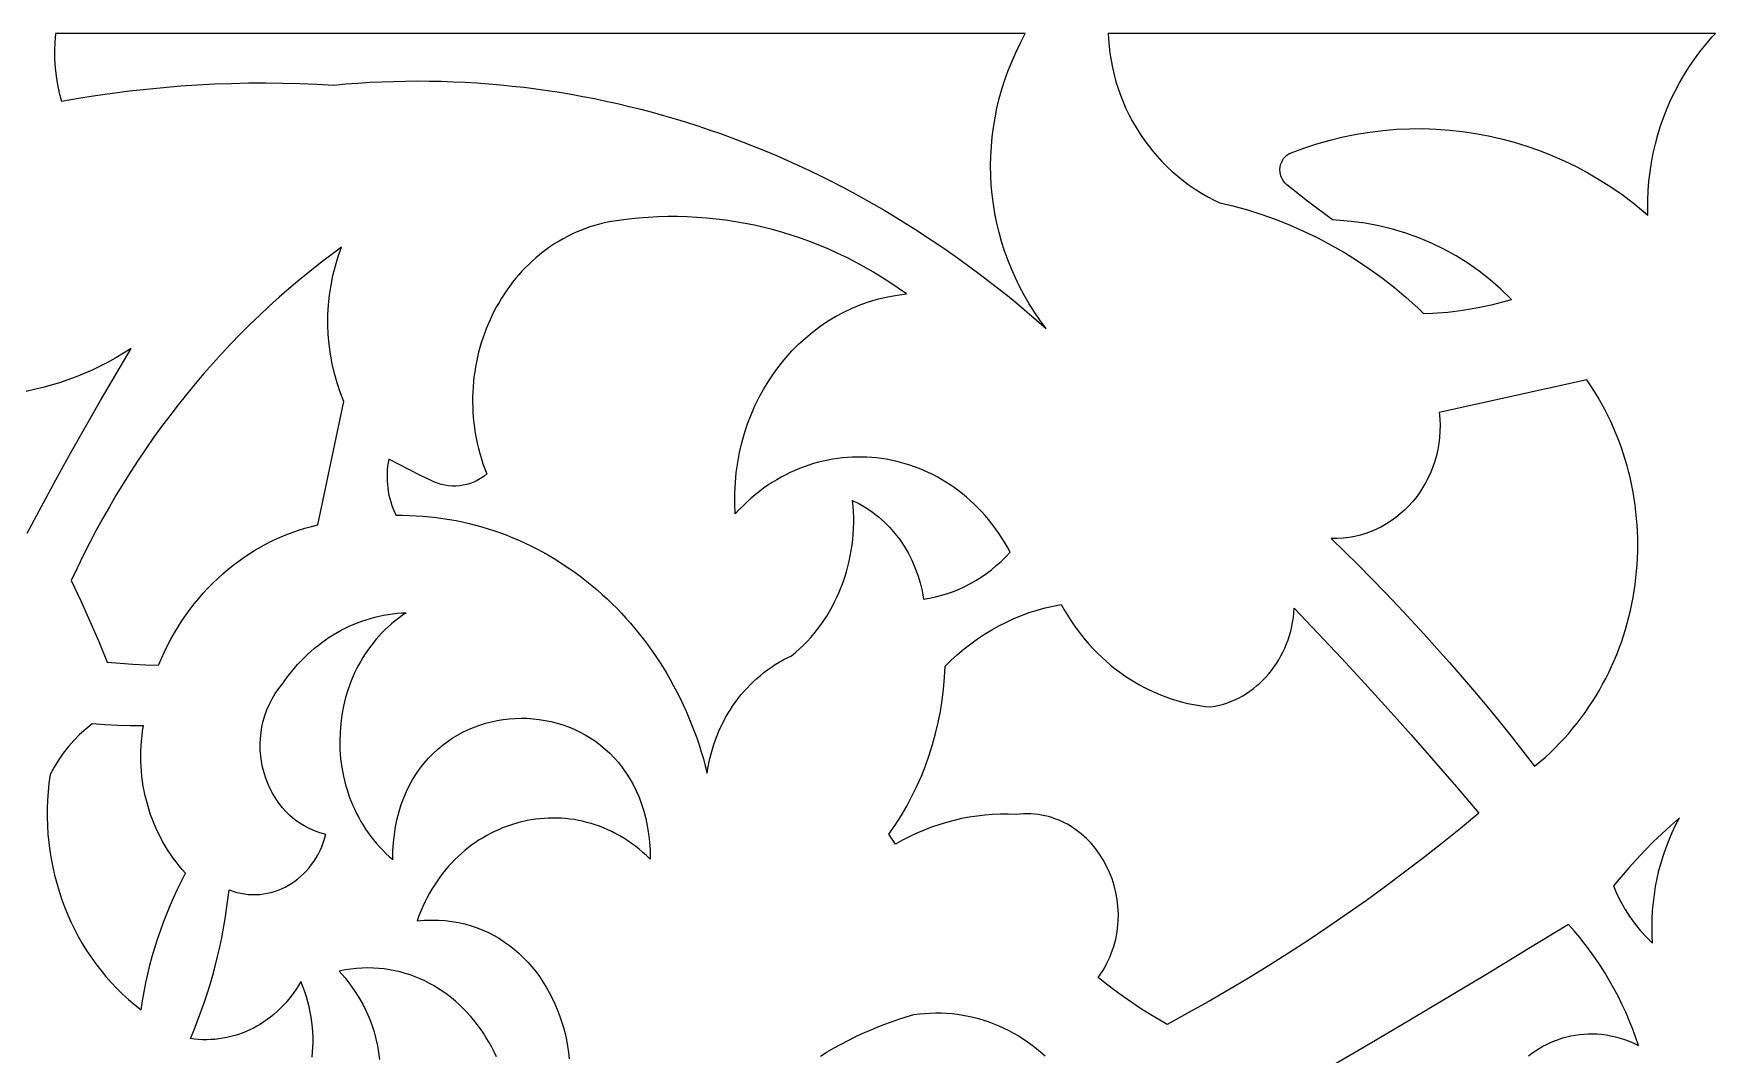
# Model space of a CAD drawing. Extents: x -570 to 570, y -425 to 425.
# Drawn here: x -93.9 to -1.3, y -306.3 to -250 of the extents above; entities that cross this region are included whole.
import ezdxf

# ---------------------------------------------------------------- set-up
doc = ezdxf.new("R2010")
doc.units = 0
doc.layers.add('LAYER_1', color=18, linetype='CONTINUOUS')

msp = doc.modelspace()

# ---------------------------------------------------------------- linework, layer by layer
at = {"layer": 'LAYER_1'}
for points in [[(-92.727, -250.001), (-92.772, -250.471), (-92.792, -250.943), (-92.787, -251.415), (-92.757, -251.885), (-92.702, -252.352), (-92.623, -252.814), (-92.519, -253.271), (-92.391, -253.721), (-91.46, -253.56), (-90.527, -253.412), (-89.593, -253.278), (-88.658, -253.159), (-87.722, -253.053), (-86.784, -252.962), (-85.846, -252.885), (-84.907, -252.823), (-83.968, -252.774), (-83.028, -252.74), (-82.088, -252.719), (-81.147, -252.713), (-80.207, -252.721), (-79.266, -252.744), (-78.325, -252.78), (-77.385, -252.831), (-76.727, -252.773), (-76.068, -252.724), (-75.411, -252.683), (-74.753, -252.652), (-74.096, -252.629), (-73.439, -252.615), (-72.782, -252.61), (-72.126, -252.614), (-71.471, -252.627), (-70.816, -252.648), (-70.162, -252.678), (-69.509, -252.717), (-68.857, -252.765), (-68.206, -252.821), (-67.555, -252.886), (-66.906, -252.959), (-66.257, -253.041), (-65.61, -253.132), (-64.964, -253.232), (-64.319, -253.34), (-63.676, -253.456), (-63.034, -253.581), (-62.393, -253.715), (-61.754, -253.857), (-61.117, -254.007), (-60.481, -254.166), (-59.847, -254.333), (-59.215, -254.509), (-58.584, -254.693), (-57.955, -254.885), (-57.329, -255.086), (-56.704, -255.295), (-56.081, -255.512), (-55.461, -255.738), (-54.842, -255.972), (-54.226, -256.214), (-53.612, -256.464), (-53.001, -256.723), (-52.392, -256.989), (-51.785, -257.264), (-51.181, -257.547), (-50.58, -257.838), (-49.981, -258.137), (-49.385, -258.444), (-48.792, -258.76), (-48.202, -259.083), (-47.614, -259.414), (-47.03, -259.753), (-46.449, -260.1), (-45.87, -260.455), (-45.295, -260.818), (-44.723, -261.189), (-44.155, -261.568), (-43.59, -261.955), (-43.028, -262.349), (-42.469, -262.751), (-41.915, -263.161), (-41.363, -263.579), (-40.816, -264.005), (-40.272, -264.438), (-39.732, -264.879), (-39.196, -265.328), (-38.663, -265.784), (-38.135, -266.248), (-38.465, -265.803), (-38.776, -265.349), (-39.068, -264.887), (-39.342, -264.418), (-39.597, -263.941), (-39.833, -263.457), (-40.051, -262.967), (-40.25, -262.47), (-40.43, -261.969), (-40.591, -261.462), (-40.733, -260.951), (-40.857, -260.436), (-40.961, -259.917), (-41.046, -259.395), (-41.113, -258.871), (-41.16, -258.344), (-41.188, -257.815), (-41.197, -257.286), (-41.186, -256.755), (-41.157, -256.225), (-41.108, -255.694), (-41.039, -255.164), (-40.952, -254.635), (-40.845, -254.107), (-40.718, -253.582), (-40.572, -253.059), (-40.406, -252.539), (-40.221, -252.023), (-40.016, -251.51), (-39.792, -251.002), (-39.548, -250.498), (-39.284, -250)], [(-34.715, -250), (-34.703, -250.281), (-34.67, -250.685), (-34.623, -251.085), (-34.56, -251.482), (-34.484, -251.874), (-34.393, -252.263), (-34.289, -252.647), (-34.171, -253.026), (-34.039, -253.399), (-33.894, -253.767), (-33.736, -254.129), (-33.564, -254.485), (-33.381, -254.833), (-33.184, -255.175), (-32.975, -255.509), (-32.755, -255.835), (-32.522, -256.152), (-32.277, -256.461), (-32.021, -256.761), (-31.754, -257.051), (-31.476, -257.332), (-31.186, -257.602), (-30.886, -257.862), (-30.576, -258.11), (-30.255, -258.347), (-29.925, -258.573), (-29.584, -258.786), (-29.234, -258.986), (-28.874, -259.174), (-28.57, -259.318), (-27.854, -259.489), (-27.047, -259.714), (-26.249, -259.968), (-25.461, -260.249), (-24.685, -260.559), (-23.919, -260.896), (-23.166, -261.261), (-22.426, -261.652), (-21.7, -262.07), (-20.987, -262.514), (-20.29, -262.983), (-19.608, -263.479), (-18.942, -263.999), (-18.293, -264.544), (-17.662, -265.113), (-17.333, -265.431), (-16.836, -265.412), (-15.998, -265.343), (-15.164, -265.239), (-14.335, -265.099), (-13.513, -264.923), (-12.698, -264.712), (-12.492, -264.649), (-12.522, -264.616), (-13.08, -264.077), (-13.662, -263.571), (-14.269, -263.097), (-14.897, -262.657), (-15.546, -262.252), (-16.214, -261.882), (-16.901, -261.548), (-17.604, -261.251), (-18.322, -260.992), (-19.054, -260.772), (-19.798, -260.59), (-20.553, -260.449), (-21.318, -260.348), (-22.358, -260.268), (-23.734, -259.241), (-24.876, -258.324), (-24.979, -258.228), (-25.065, -258.122), (-25.134, -258.007), (-25.187, -257.885), (-25.223, -257.758), (-25.244, -257.628), (-25.249, -257.496), (-25.238, -257.365), (-25.213, -257.237), (-25.172, -257.114), (-25.117, -256.996), (-25.047, -256.887), (-24.964, -256.788), (-24.866, -256.701), (-24.755, -256.628), (-24.631, -256.57), (-23.933, -256.31), (-23.214, -256.074), (-22.49, -255.867), (-21.764, -255.69), (-21.034, -255.542), (-20.302, -255.423), (-19.569, -255.334), (-18.836, -255.272), (-18.103, -255.24), (-17.37, -255.236), (-16.64, -255.26), (-15.912, -255.311), (-15.187, -255.391), (-14.466, -255.498), (-13.75, -255.633), (-13.04, -255.795), (-12.335, -255.984), (-11.638, -256.199), (-10.948, -256.442), (-10.266, -256.711), (-9.594, -257.006), (-8.932, -257.328), (-8.28, -257.675), (-7.64, -258.049), (-7.012, -258.448), (-6.397, -258.872), (-5.795, -259.322), (-5.209, -259.797), (-4.97, -260.006), (-4.98, -259.712), (-4.979, -259.182), (-4.957, -258.655), (-4.917, -258.131), (-4.856, -257.61), (-4.777, -257.094), (-4.678, -256.581), (-4.561, -256.074), (-4.426, -255.573), (-4.272, -255.078), (-4.101, -254.59), (-3.911, -254.109), (-3.704, -253.636), (-3.48, -253.172), (-3.239, -252.716), (-2.981, -252.27), (-2.706, -251.834), (-2.415, -251.409), (-2.108, -250.995), (-1.785, -250.593), (-1.447, -250.203), (-1.256, -250)], [(-48.802, -275.724), (-48.421, -275.914), (-48.054, -276.129), (-47.702, -276.368), (-47.367, -276.63), (-47.049, -276.914), (-46.749, -277.218), (-46.467, -277.542), (-46.205, -277.884), (-45.963, -278.244), (-45.742, -278.62), (-45.542, -279.012), (-45.365, -279.417), (-45.212, -279.836), (-45.082, -280.267), (-45.026, -280.486), (-44.977, -280.708), (-44.934, -280.933), (-44.898, -281.16), (-44.56, -281.105), (-44.225, -281.034), (-43.894, -280.949), (-43.568, -280.848), (-43.246, -280.734), (-42.929, -280.605), (-42.617, -280.461), (-42.311, -280.304), (-42.012, -280.134), (-41.718, -279.949), (-41.432, -279.752), (-41.153, -279.541), (-40.882, -279.318), (-40.619, -279.082), (-40.365, -278.834), (-40.119, -278.573), (-40.271, -278.296), (-40.43, -278.025), (-40.595, -277.762), (-40.765, -277.506), (-40.941, -277.258), (-41.123, -277.017), (-41.31, -276.784), (-41.502, -276.557), (-41.699, -276.339), (-41.901, -276.127), (-42.107, -275.924), (-42.318, -275.727), (-42.533, -275.539), (-42.753, -275.357), (-42.976, -275.184), (-43.203, -275.018), (-43.434, -274.859), (-43.668, -274.709), (-43.906, -274.566), (-44.147, -274.43), (-44.39, -274.303), (-44.637, -274.183), (-44.886, -274.071), (-45.137, -273.967), (-45.391, -273.87), (-45.647, -273.782), (-45.905, -273.701), (-46.165, -273.628), (-46.426, -273.563), (-46.689, -273.506), (-46.952, -273.457), (-47.218, -273.416), (-47.483, -273.383), (-47.75, -273.358), (-48.018, -273.341), (-48.285, -273.332), (-48.553, -273.331), (-48.821, -273.338), (-49.089, -273.354), (-49.357, -273.378), (-49.624, -273.409), (-49.891, -273.45), (-50.157, -273.498), (-50.422, -273.554), (-50.686, -273.619), (-50.949, -273.692), (-51.21, -273.774), (-51.47, -273.864), (-51.727, -273.962), (-51.983, -274.069), (-52.237, -274.184), (-52.489, -274.308), (-52.738, -274.44), (-52.984, -274.58), (-53.228, -274.729), (-53.469, -274.887), (-53.706, -275.053), (-53.941, -275.228), (-54.171, -275.411), (-54.399, -275.603), (-54.622, -275.804), (-54.841, -276.013), (-55.057, -276.232), (-55.268, -276.458), (-55.293, -275.88), (-55.292, -275.308), (-55.264, -274.741), (-55.212, -274.181), (-55.135, -273.629), (-55.033, -273.086), (-54.908, -272.551), (-54.76, -272.026), (-54.59, -271.512), (-54.397, -271.01), (-54.184, -270.519), (-53.95, -270.041), (-53.696, -269.577), (-53.422, -269.128), (-53.129, -268.693), (-52.818, -268.274), (-52.49, -267.872), (-52.144, -267.488), (-51.781, -267.121), (-51.403, -266.773), (-51.009, -266.445), (-50.601, -266.138), (-50.178, -265.851), (-49.742, -265.586), (-49.292, -265.344), (-48.83, -265.126), (-48.356, -264.931), (-47.871, -264.761), (-47.375, -264.617), (-46.869, -264.5), (-46.353, -264.409), (-45.829, -264.346), (-46.284, -264.023), (-46.744, -263.712), (-47.21, -263.413), (-47.682, -263.127), (-48.159, -262.853), (-48.64, -262.592), (-49.127, -262.343), (-49.618, -262.108), (-50.113, -261.884), (-50.612, -261.674), (-51.116, -261.476), (-51.623, -261.292), (-52.133, -261.12), (-52.647, -260.961), (-53.164, -260.815), (-53.683, -260.683), (-54.205, -260.563), (-54.73, -260.457), (-55.257, -260.363), (-55.786, -260.283), (-56.317, -260.217), (-56.849, -260.163), (-57.383, -260.124), (-57.918, -260.097), (-58.453, -260.084), (-58.99, -260.085), (-59.527, -260.1), (-60.065, -260.128), (-60.602, -260.169), (-61.14, -260.225), (-61.677, -260.294), (-62.214, -260.378), (-62.485, -260.435), (-62.752, -260.5), (-63.016, -260.574), (-63.276, -260.655), (-63.531, -260.744), (-63.783, -260.841), (-64.031, -260.945), (-64.274, -261.056), (-64.513, -261.174), (-64.748, -261.3), (-64.978, -261.432), (-65.204, -261.571), (-65.425, -261.717), (-65.642, -261.868), (-65.854, -262.026), (-66.061, -262.191), (-66.264, -262.361), (-66.461, -262.536), (-66.654, -262.718), (-66.841, -262.905), (-67.023, -263.097), (-67.201, -263.295), (-67.372, -263.497), (-67.539, -263.704), (-67.7, -263.916), (-67.855, -264.133), (-68.005, -264.354), (-68.149, -264.579), (-68.288, -264.809), (-68.421, -265.042), (-68.548, -265.279), (-68.669, -265.52), (-68.783, -265.765), (-68.892, -266.012), (-68.995, -266.263), (-69.091, -266.517), (-69.182, -266.774), (-69.265, -267.034), (-69.343, -267.296), (-69.413, -267.561), (-69.478, -267.828), (-69.535, -268.098), (-69.586, -268.369), (-69.63, -268.642), (-69.667, -268.917), (-69.697, -269.193), (-69.72, -269.471), (-69.736, -269.75), (-69.744, -270.03), (-69.746, -270.312), (-69.74, -270.593), (-69.727, -270.876), (-69.706, -271.159), (-69.678, -271.443), (-69.642, -271.726), (-69.598, -272.01), (-69.547, -272.294), (-69.488, -272.577), (-69.42, -272.86), (-69.345, -273.143), (-69.262, -273.425), (-69.171, -273.706), (-69.071, -273.985), (-68.963, -274.264), (-69.134, -274.398), (-69.311, -274.517), (-69.494, -274.621), (-69.682, -274.711), (-69.875, -274.785), (-70.071, -274.845), (-70.27, -274.89), (-70.471, -274.92), (-70.673, -274.934), (-70.876, -274.934), (-71.079, -274.917), (-71.281, -274.886), (-71.482, -274.839), (-71.68, -274.777), (-71.875, -274.698), (-72.066, -274.605), (-72.647, -274.33), (-73.223, -274.046), (-73.795, -273.751), (-74.363, -273.447), (-74.398, -273.645), (-74.425, -273.843), (-74.444, -274.042), (-74.455, -274.242), (-74.458, -274.441), (-74.453, -274.639), (-74.439, -274.838), (-74.418, -275.035), (-74.389, -275.231), (-74.352, -275.425), (-74.307, -275.618), (-74.254, -275.808), (-74.193, -275.997), (-74.125, -276.182), (-74.048, -276.364), (-73.965, -276.544), (-73.59, -276.542), (-73.217, -276.549), (-72.845, -276.564), (-72.475, -276.588), (-72.107, -276.621), (-71.74, -276.661), (-71.376, -276.711), (-71.013, -276.768), (-70.653, -276.834), (-70.295, -276.907), (-69.939, -276.989), (-69.586, -277.078), (-69.235, -277.176), (-68.886, -277.281), (-68.541, -277.394), (-68.198, -277.514), (-67.858, -277.643), (-67.521, -277.778), (-67.187, -277.921), (-66.856, -278.071), (-66.529, -278.229), (-66.204, -278.393), (-65.883, -278.565), (-65.566, -278.744), (-65.252, -278.929), (-64.942, -279.122), (-64.636, -279.321), (-64.334, -279.527), (-64.035, -279.74), (-63.741, -279.959), (-63.451, -280.184), (-63.165, -280.416), (-62.883, -280.655), (-62.606, -280.899), (-62.334, -281.15), (-62.066, -281.407), (-61.803, -281.669), (-61.544, -281.938), (-61.291, -282.213), (-61.042, -282.493), (-60.799, -282.779), (-60.561, -283.071), (-60.328, -283.368), (-60.1, -283.67), (-59.878, -283.978), (-59.662, -284.292), (-59.451, -284.61), (-59.245, -284.934), (-59.046, -285.263), (-58.853, -285.597), (-58.665, -285.936), (-58.484, -286.279), (-58.309, -286.628), (-58.14, -286.981), (-57.978, -287.339), (-57.822, -287.701), (-57.673, -288.068), (-57.53, -288.439), (-57.394, -288.814), (-57.265, -289.194), (-57.143, -289.578), (-57.028, -289.966), (-56.92, -290.358), (-56.819, -290.753), (-56.777, -290.483), (-56.727, -290.215), (-56.669, -289.951), (-56.604, -289.689), (-56.531, -289.431), (-56.45, -289.176), (-56.363, -288.925), (-56.268, -288.677), (-56.167, -288.434), (-56.058, -288.194), (-55.943, -287.959), (-55.821, -287.728), (-55.693, -287.502), (-55.558, -287.28), (-55.417, -287.064), (-55.27, -286.852), (-55.116, -286.646), (-54.957, -286.445), (-54.792, -286.25), (-54.621, -286.061), (-54.445, -285.877), (-54.263, -285.699), (-54.076, -285.528), (-53.884, -285.363), (-53.686, -285.205), (-53.484, -285.053), (-53.276, -284.908), (-53.064, -284.77), (-52.847, -284.64), (-52.626, -284.516), (-52.401, -284.401), (-52.171, -284.293), (-51.945, -284.103), (-51.725, -283.906), (-51.513, -283.702), (-51.308, -283.491), (-51.11, -283.273), (-50.92, -283.049), (-50.736, -282.819), (-50.56, -282.583), (-50.392, -282.341), (-50.231, -282.094), (-50.078, -281.841), (-49.933, -281.583), (-49.796, -281.321), (-49.666, -281.054), (-49.545, -280.782), (-49.432, -280.507), (-49.327, -280.227), (-49.23, -279.944), (-49.142, -279.658), (-49.062, -279.368), (-48.991, -279.075), (-48.929, -278.78), (-48.875, -278.482), (-48.83, -278.181), (-48.794, -277.879), (-48.768, -277.575), (-48.75, -277.269), (-48.742, -276.962), (-48.743, -276.653), (-48.753, -276.344), (-48.773, -276.034)], [(-76.964, -261.765), (-77.556, -262.2), (-78.14, -262.645), (-78.717, -263.101), (-79.287, -263.566), (-79.849, -264.041), (-80.404, -264.526), (-80.951, -265.02), (-81.49, -265.524), (-82.022, -266.037), (-82.545, -266.559), (-83.06, -267.091), (-83.568, -267.631), (-84.067, -268.18), (-84.558, -268.738), (-85.04, -269.305), (-85.514, -269.88), (-85.979, -270.464), (-86.435, -271.055), (-86.883, -271.655), (-87.322, -272.263), (-87.752, -272.879), (-88.172, -273.503), (-88.584, -274.134), (-88.986, -274.773), (-89.379, -275.42), (-89.763, -276.073), (-90.137, -276.734), (-90.501, -277.403), (-90.855, -278.078), (-91.2, -278.76), (-91.535, -279.448), (-91.86, -280.144), (-91.339, -281.254), (-90.835, -282.373), (-90.346, -283.501), (-89.874, -284.637), (-89.169, -284.695), (-88.464, -284.742), (-87.759, -284.778), (-87.053, -284.804), (-86.896, -284.434), (-86.73, -284.07), (-86.555, -283.713), (-86.37, -283.364), (-86.177, -283.021), (-85.974, -282.686), (-85.763, -282.358), (-85.544, -282.038), (-85.317, -281.725), (-85.082, -281.421), (-84.838, -281.125), (-84.588, -280.836), (-84.33, -280.557), (-84.064, -280.286), (-83.792, -280.024), (-83.512, -279.77), (-83.226, -279.526), (-82.934, -279.291), (-82.635, -279.066), (-82.33, -278.85), (-82.019, -278.644), (-81.703, -278.448), (-81.381, -278.262), (-81.054, -278.086), (-80.721, -277.921), (-80.384, -277.767), (-80.041, -277.623), (-79.694, -277.49), (-79.343, -277.368), (-78.988, -277.257), (-78.628, -277.158), (-78.265, -277.071), (-76.84, -270.274), (-77.039, -269.764), (-77.213, -269.247), (-77.361, -268.723), (-77.484, -268.193), (-77.581, -267.657), (-77.653, -267.118), (-77.699, -266.577), (-77.72, -266.033), (-77.715, -265.49), (-77.684, -264.947), (-77.628, -264.406), (-77.547, -263.867), (-77.44, -263.333), (-77.307, -262.804), (-77.148, -262.28)], [(-8.338, -269.082), (-16.474, -270.874), (-16.443, -271.225), (-16.43, -271.573), (-16.436, -271.917), (-16.459, -272.257), (-16.5, -272.592), (-16.557, -272.922), (-16.63, -273.246), (-16.72, -273.563), (-16.825, -273.873), (-16.944, -274.175), (-17.078, -274.47), (-17.227, -274.755), (-17.388, -275.032), (-17.563, -275.299), (-17.751, -275.555), (-17.95, -275.801), (-18.162, -276.035), (-18.384, -276.258), (-18.618, -276.468), (-18.861, -276.666), (-19.115, -276.849), (-19.378, -277.019), (-19.65, -277.175), (-19.931, -277.315), (-20.219, -277.44), (-20.516, -277.548), (-20.819, -277.64), (-21.129, -277.715), (-21.445, -277.771), (-21.768, -277.81), (-22.095, -277.83), (-22.427, -277.83), (-21.675, -278.56), (-20.929, -279.298), (-20.19, -280.042), (-19.457, -280.795), (-18.732, -281.554), (-18.013, -282.321), (-17.301, -283.094), (-16.597, -283.875), (-15.899, -284.664), (-15.208, -285.459), (-14.525, -286.261), (-13.848, -287.07), (-13.179, -287.885), (-12.517, -288.708), (-11.863, -289.537), (-11.215, -290.373), (-10.925, -290.132), (-10.643, -289.885), (-10.367, -289.631), (-10.1, -289.372), (-9.839, -289.107), (-9.586, -288.836), (-9.34, -288.559), (-9.102, -288.278), (-8.871, -287.991), (-8.648, -287.699), (-8.432, -287.403), (-8.224, -287.101), (-8.024, -286.796), (-7.83, -286.486), (-7.645, -286.171), (-7.467, -285.853), (-7.297, -285.531), (-7.135, -285.206), (-6.98, -284.876), (-6.833, -284.544), (-6.693, -284.208), (-6.562, -283.87), (-6.438, -283.528), (-6.322, -283.184), (-6.214, -282.837), (-6.114, -282.488), (-6.021, -282.137), (-5.937, -281.783), (-5.86, -281.428), (-5.792, -281.071), (-5.731, -280.713), (-5.678, -280.353), (-5.633, -279.992), (-5.597, -279.629), (-5.568, -279.266), (-5.548, -278.903), (-5.535, -278.538), (-5.531, -278.174), (-5.535, -277.809), (-5.546, -277.443), (-5.567, -277.078), (-5.595, -276.714), (-5.631, -276.349), (-5.676, -275.986), (-5.729, -275.623), (-5.791, -275.261), (-5.86, -274.899), (-5.938, -274.54), (-6.025, -274.181), (-6.119, -273.824), (-6.223, -273.469), (-6.334, -273.116), (-6.454, -272.764), (-6.583, -272.415), (-6.72, -272.069), (-6.865, -271.725), (-7.019, -271.383), (-7.182, -271.044), (-7.353, -270.709), (-7.533, -270.376), (-7.721, -270.047), (-7.918, -269.722), (-8.124, -269.4)], [(-14.284, -292.961), (-15.295, -293.796), (-16.315, -294.618), (-17.344, -295.425), (-18.381, -296.218), (-19.428, -296.997), (-20.483, -297.762), (-21.546, -298.512), (-22.618, -299.248), (-23.697, -299.969), (-24.785, -300.675), (-25.881, -301.367), (-26.985, -302.044), (-28.097, -302.706), (-29.216, -303.353), (-30.342, -303.985), (-31.476, -304.601), (-31.971, -304.318), (-32.46, -304.023), (-32.943, -303.716), (-33.42, -303.398), (-33.891, -303.069), (-34.355, -302.728), (-34.812, -302.377), (-35.262, -302.014), (-35.136, -301.832), (-35.017, -301.646), (-34.907, -301.459), (-34.805, -301.269), (-34.71, -301.078), (-34.623, -300.885), (-34.545, -300.69), (-34.473, -300.494), (-34.409, -300.297), (-34.353, -300.099), (-34.304, -299.901), (-34.262, -299.701), (-34.227, -299.502), (-34.2, -299.302), (-34.179, -299.102), (-34.165, -298.902), (-34.158, -298.503), (-34.177, -298.107), (-34.222, -297.716), (-34.292, -297.329), (-34.385, -296.95), (-34.503, -296.58), (-34.643, -296.22), (-34.805, -295.871), (-34.988, -295.534), (-35.192, -295.213), (-35.416, -294.907), (-35.659, -294.618), (-35.92, -294.348), (-36.199, -294.098), (-36.494, -293.87), (-36.806, -293.665), (-36.968, -293.571), (-37.133, -293.484), (-37.302, -293.404), (-37.475, -293.33), (-37.651, -293.263), (-37.831, -293.203), (-38.013, -293.15), (-38.2, -293.104), (-38.389, -293.066), (-38.581, -293.036), (-38.776, -293.014), (-38.974, -293), (-39.175, -292.995), (-39.378, -292.997), (-39.584, -293.009), (-39.793, -293.029), (-40.225, -293.015), (-40.657, -293.016), (-41.088, -293.034), (-41.517, -293.067), (-41.945, -293.116), (-42.37, -293.18), (-42.793, -293.26), (-43.214, -293.355), (-43.631, -293.466), (-44.044, -293.592), (-44.454, -293.733), (-44.86, -293.889), (-45.261, -294.06), (-45.657, -294.246), (-46.048, -294.447), (-46.434, -294.663), (-46.806, -294.118), (-46.458, -293.616), (-46.129, -293.1), (-45.82, -292.571), (-45.531, -292.03), (-45.262, -291.478), (-45.014, -290.916), (-44.786, -290.343), (-44.579, -289.762), (-44.393, -289.172), (-44.229, -288.574), (-44.086, -287.969), (-43.965, -287.357), (-43.865, -286.74), (-43.789, -286.118), (-43.734, -285.491), (-43.703, -284.861), (-43.365, -284.529), (-43.017, -284.213), (-42.659, -283.911), (-42.292, -283.625), (-41.916, -283.354), (-41.531, -283.098), (-41.138, -282.859), (-40.738, -282.636), (-40.33, -282.429), (-39.916, -282.239), (-39.495, -282.065), (-39.069, -281.909), (-38.636, -281.769), (-38.199, -281.647), (-37.757, -281.543), (-37.31, -281.457), (-37.142, -281.757), (-36.966, -282.051), (-36.783, -282.338), (-36.592, -282.617), (-36.395, -282.89), (-36.19, -283.155), (-35.979, -283.413), (-35.762, -283.663), (-35.538, -283.906), (-35.308, -284.141), (-35.072, -284.368), (-34.83, -284.588), (-34.583, -284.799), (-34.33, -285.002), (-34.072, -285.196), (-33.809, -285.382), (-33.541, -285.56), (-33.268, -285.728), (-32.991, -285.888), (-32.709, -286.039), (-32.424, -286.181), (-32.134, -286.314), (-31.84, -286.437), (-31.543, -286.551), (-31.242, -286.655), (-30.938, -286.75), (-30.631, -286.835), (-30.321, -286.909), (-30.009, -286.974), (-29.693, -287.029), (-29.376, -287.073), (-29.056, -287.107), (-28.821, -287.065), (-28.591, -287.013), (-28.364, -286.95), (-28.142, -286.877), (-27.924, -286.793), (-27.71, -286.7), (-27.501, -286.597), (-27.298, -286.485), (-27.099, -286.364), (-26.906, -286.234), (-26.718, -286.095), (-26.537, -285.948), (-26.361, -285.794), (-26.192, -285.631), (-26.029, -285.461), (-25.873, -285.283), (-25.724, -285.099), (-25.582, -284.908), (-25.447, -284.71), (-25.32, -284.506), (-25.201, -284.296), (-25.089, -284.08), (-24.986, -283.859), (-24.891, -283.632), (-24.805, -283.4), (-24.728, -283.164), (-24.66, -282.923), (-24.601, -282.678), (-24.552, -282.429), (-24.512, -282.177), (-24.482, -281.921), (-24.463, -281.661), (-23.156, -283.036), (-21.859, -284.422), (-20.572, -285.818), (-19.295, -287.225), (-18.027, -288.643), (-16.769, -290.072), (-15.522, -291.511)], [(-87.883, -288.149), (-88.591, -288.146), (-89.298, -288.128), (-90.005, -288.094), (-90.711, -288.044), (-91.063, -288.325), (-91.399, -288.628), (-91.717, -288.95), (-92.018, -289.291), (-92.301, -289.651), (-92.564, -290.029), (-92.808, -290.423), (-93.031, -290.833), (-93.094, -291.303), (-93.141, -291.774), (-93.172, -292.244), (-93.189, -292.713), (-93.189, -293.18), (-93.175, -293.646), (-93.146, -294.109), (-93.102, -294.57), (-93.043, -295.028), (-92.97, -295.482), (-92.883, -295.932), (-92.781, -296.378), (-92.665, -296.82), (-92.536, -297.256), (-92.393, -297.687), (-92.236, -298.113), (-92.066, -298.532), (-91.882, -298.944), (-91.686, -299.349), (-91.476, -299.747), (-91.254, -300.137), (-91.019, -300.519), (-90.772, -300.892), (-90.512, -301.256), (-90.24, -301.61), (-89.957, -301.955), (-89.661, -302.289), (-89.354, -302.613), (-89.035, -302.926), (-88.704, -303.227), (-88.363, -303.517), (-88.01, -303.794), (-87.933, -303.298), (-87.846, -302.804), (-87.749, -302.313), (-87.641, -301.824), (-87.523, -301.339), (-87.394, -300.858), (-87.256, -300.379), (-87.107, -299.905), (-86.949, -299.434), (-86.78, -298.968), (-86.602, -298.506), (-86.413, -298.048), (-86.215, -297.595), (-86.008, -297.147), (-85.79, -296.704), (-85.563, -296.266), (-85.744, -296.065), (-85.918, -295.859), (-86.086, -295.648), (-86.247, -295.432), (-86.401, -295.212), (-86.549, -294.987), (-86.69, -294.757), (-86.825, -294.523), (-86.952, -294.286), (-87.073, -294.044), (-87.187, -293.799), (-87.293, -293.551), (-87.393, -293.299), (-87.486, -293.044), (-87.571, -292.786), (-87.65, -292.526), (-87.721, -292.263), (-87.785, -291.998), (-87.841, -291.731), (-87.89, -291.462), (-87.932, -291.191), (-87.966, -290.918), (-87.993, -290.644), (-88.012, -290.369), (-88.023, -290.093), (-88.027, -289.817), (-88.022, -289.539), (-88.01, -289.261), (-87.991, -288.983), (-87.963, -288.705), (-87.927, -288.427)], [(-3.239, -293.213), (-3.728, -293.647), (-4.207, -294.091), (-4.677, -294.546), (-5.137, -295.011), (-5.587, -295.486), (-6.026, -295.971), (-6.456, -296.466), (-6.876, -296.971), (-6.683, -297.418), (-6.468, -297.851), (-6.229, -298.271), (-5.968, -298.676), (-5.685, -299.066), (-5.382, -299.438), (-5.058, -299.793), (-4.715, -300.129), (-4.738, -299.679), (-4.746, -299.228), (-4.738, -298.779), (-4.714, -298.331), (-4.674, -297.885), (-4.619, -297.441), (-4.549, -296.999), (-4.464, -296.561), (-4.363, -296.126), (-4.247, -295.695), (-4.116, -295.268), (-3.97, -294.846), (-3.81, -294.429), (-3.634, -294.017), (-3.444, -293.612)]]:
    msp.add_lwpolyline(points, close=True, dxfattribs=at)
for points in [[(-94.296, -277.528), (-93.506, -276.054), (-92.706, -274.587), (-91.896, -273.127), (-91.076, -271.673), (-90.247, -270.225), (-89.408, -268.785), (-88.559, -267.351), (-88.978, -267.617), (-89.403, -267.869), (-89.833, -268.106), (-90.268, -268.33), (-90.707, -268.54), (-91.151, -268.736), (-91.598, -268.918), (-92.049, -269.086), (-92.504, -269.24), (-92.962, -269.38), (-93.422, -269.506), (-93.886, -269.617), (-94.351, -269.714)], [(-78.584, -306.396), (-78.559, -306.127), (-78.543, -305.856), (-78.535, -305.583), (-78.537, -305.308), (-78.548, -305.032), (-78.569, -304.754), (-78.599, -304.476), (-78.64, -304.197), (-78.69, -303.917), (-78.75, -303.637), (-78.82, -303.356), (-78.901, -303.075), (-78.992, -302.795), (-79.094, -302.515), (-79.207, -302.235), (-79.331, -302.446), (-79.46, -302.65), (-79.596, -302.848), (-79.738, -303.039), (-79.885, -303.225), (-80.038, -303.403), (-80.196, -303.575), (-80.359, -303.74), (-80.527, -303.898), (-80.7, -304.048), (-80.877, -304.192), (-81.059, -304.329), (-81.245, -304.458), (-81.434, -304.58), (-81.628, -304.694), (-81.825, -304.801), (-82.025, -304.899), (-82.228, -304.99), (-82.435, -305.073), (-82.644, -305.148), (-82.855, -305.215), (-83.069, -305.274), (-83.285, -305.324), (-83.503, -305.366), (-83.723, -305.399), (-83.945, -305.423), (-84.167, -305.439), (-84.391, -305.446), (-84.616, -305.444), (-84.842, -305.433), (-85.068, -305.413), (-85.295, -305.383), (-85.091, -304.896), (-84.897, -304.405), (-84.712, -303.91), (-84.536, -303.411), (-84.37, -302.908), (-84.213, -302.403), (-84.065, -301.893), (-83.927, -301.381), (-83.798, -300.866), (-83.679, -300.348), (-83.57, -299.827), (-83.47, -299.304), (-83.38, -298.778), (-83.299, -298.25), (-83.228, -297.721), (-83.167, -297.189), (-82.956, -297.264), (-82.744, -297.326), (-82.531, -297.375), (-82.318, -297.412), (-82.106, -297.435), (-81.894, -297.447), (-81.683, -297.446), (-81.474, -297.434), (-81.266, -297.41), (-81.061, -297.375), (-80.858, -297.328), (-80.658, -297.27), (-80.461, -297.202), (-80.268, -297.123), (-80.079, -297.033), (-79.894, -296.933), (-79.714, -296.824), (-79.539, -296.705), (-79.369, -296.576), (-79.206, -296.438), (-79.049, -296.29), (-78.898, -296.134), (-78.754, -295.969), (-78.618, -295.796), (-78.489, -295.614), (-78.368, -295.425), (-78.256, -295.228), (-78.153, -295.022), (-78.059, -294.81), (-77.974, -294.59), (-77.899, -294.364), (-77.835, -294.131), (-78.154, -294.044), (-78.461, -293.935), (-78.755, -293.806), (-79.035, -293.657), (-79.301, -293.49), (-79.554, -293.306), (-79.792, -293.105), (-80.015, -292.889), (-80.223, -292.659), (-80.416, -292.415), (-80.594, -292.159), (-80.755, -291.892), (-80.901, -291.615), (-81.03, -291.329), (-81.142, -291.034), (-81.238, -290.733), (-81.316, -290.426), (-81.376, -290.114), (-81.418, -289.798), (-81.442, -289.479), (-81.448, -289.159), (-81.435, -288.838), (-81.403, -288.517), (-81.351, -288.197), (-81.28, -287.88), (-81.188, -287.567), (-81.077, -287.258), (-80.944, -286.954), (-80.791, -286.657), (-80.617, -286.367), (-80.421, -286.087), (-80.203, -285.816), (-80.051, -285.595), (-79.893, -285.38), (-79.73, -285.171), (-79.563, -284.968), (-79.39, -284.77), (-79.213, -284.579), (-79.032, -284.393), (-78.846, -284.213), (-78.655, -284.04), (-78.461, -283.872), (-78.262, -283.711), (-78.06, -283.556), (-77.854, -283.408), (-77.644, -283.266), (-77.431, -283.131), (-77.214, -283.002), (-76.994, -282.88), (-76.772, -282.765), (-76.546, -282.657), (-76.317, -282.556), (-76.086, -282.462), (-75.852, -282.375), (-75.616, -282.295), (-75.377, -282.222), (-75.137, -282.157), (-74.894, -282.099), (-74.649, -282.049), (-74.403, -282.006), (-74.155, -281.971), (-73.906, -281.944), (-73.655, -281.924), (-73.403, -281.912), (-73.613, -282.055), (-73.817, -282.204), (-74.015, -282.358), (-74.207, -282.518), (-74.393, -282.683), (-74.572, -282.853), (-74.746, -283.028), (-74.913, -283.208), (-75.074, -283.392), (-75.229, -283.581), (-75.378, -283.774), (-75.52, -283.971), (-75.656, -284.172), (-75.787, -284.377), (-75.91, -284.585), (-76.028, -284.797), (-76.139, -285.012), (-76.244, -285.23), (-76.343, -285.451), (-76.435, -285.674), (-76.601, -286.129), (-76.742, -286.592), (-76.858, -287.062), (-76.948, -287.538), (-77.012, -288.019), (-77.051, -288.502), (-77.065, -288.988), (-77.053, -289.473), (-77.015, -289.958), (-76.951, -290.439), (-76.861, -290.917), (-76.745, -291.39), (-76.677, -291.624), (-76.603, -291.856), (-76.522, -292.086), (-76.435, -292.314), (-76.341, -292.54), (-76.241, -292.763), (-76.134, -292.983), (-76.02, -293.2), (-75.9, -293.415), (-75.773, -293.626), (-75.64, -293.833), (-75.5, -294.037), (-75.353, -294.238), (-75.2, -294.434), (-75.04, -294.626), (-74.873, -294.814), (-74.7, -294.998), (-74.52, -295.177), (-74.334, -295.351), (-74.14, -295.52), (-74.131, -295.041), (-74.101, -294.578), (-74.052, -294.129), (-73.984, -293.696), (-73.898, -293.278), (-73.795, -292.875), (-73.674, -292.488), (-73.537, -292.115), (-73.385, -291.758), (-73.217, -291.416), (-73.036, -291.088), (-72.84, -290.777), (-72.632, -290.48), (-72.411, -290.198), (-72.179, -289.932), (-71.935, -289.681), (-71.681, -289.445), (-71.417, -289.224), (-71.144, -289.018), (-70.863, -288.827), (-70.574, -288.652), (-70.278, -288.492), (-69.975, -288.347), (-69.666, -288.217), (-69.352, -288.102), (-69.034, -288.003), (-68.711, -287.918), (-68.385, -287.849), (-68.057, -287.795), (-67.727, -287.757), (-67.395, -287.733), (-67.063, -287.725), (-66.73, -287.732), (-66.399, -287.754), (-66.068, -287.791), (-65.74, -287.843), (-65.414, -287.911), (-65.091, -287.994), (-64.772, -288.092), (-64.457, -288.205), (-64.148, -288.333), (-63.845, -288.477), (-63.548, -288.636), (-63.258, -288.81), (-62.976, -288.999), (-62.702, -289.204), (-62.438, -289.423), (-62.183, -289.658), (-61.938, -289.908), (-61.705, -290.174), (-61.483, -290.454), (-61.273, -290.75), (-61.077, -291.061), (-60.894, -291.387), (-60.725, -291.729), (-60.571, -292.085), (-60.433, -292.457), (-60.311, -292.844), (-60.206, -293.247), (-60.118, -293.664), (-60.049, -294.097), (-59.998, -294.545), (-59.967, -295.009), (-59.955, -295.487), (-60.153, -295.298), (-60.355, -295.117), (-60.559, -294.945), (-60.767, -294.781), (-60.978, -294.626), (-61.191, -294.479), (-61.408, -294.34), (-61.626, -294.21), (-61.847, -294.088), (-62.07, -293.975), (-62.296, -293.869), (-62.523, -293.772), (-62.751, -293.683), (-62.982, -293.602), (-63.213, -293.529), (-63.446, -293.464), (-63.68, -293.407), (-63.914, -293.358), (-64.15, -293.316), (-64.385, -293.283), (-64.622, -293.257), (-64.858, -293.239), (-65.094, -293.229), (-65.331, -293.226), (-65.567, -293.231), (-65.802, -293.244), (-66.037, -293.264), (-66.271, -293.291), (-66.737, -293.368), (-67.197, -293.475), (-67.651, -293.611), (-67.875, -293.689), (-68.097, -293.775), (-68.317, -293.868), (-68.534, -293.967), (-68.749, -294.074), (-68.961, -294.188), (-69.17, -294.309), (-69.376, -294.436), (-69.579, -294.57), (-69.778, -294.712), (-69.974, -294.859), (-70.167, -295.014), (-70.355, -295.175), (-70.539, -295.343), (-70.719, -295.517), (-70.895, -295.698), (-71.066, -295.886), (-71.232, -296.079), (-71.394, -296.28), (-71.55, -296.486), (-71.702, -296.699), (-71.847, -296.918), (-71.988, -297.143), (-72.123, -297.375), (-72.252, -297.612), (-72.374, -297.856), (-72.491, -298.106), (-72.602, -298.361), (-72.705, -298.623), (-72.803, -298.891), (-72.402, -298.859), (-72.009, -298.846), (-71.625, -298.853), (-71.249, -298.879), (-70.882, -298.924), (-70.523, -298.986), (-70.173, -299.065), (-69.832, -299.161), (-69.5, -299.273), (-69.177, -299.401), (-68.863, -299.543), (-68.559, -299.701), (-68.264, -299.873), (-67.979, -300.058), (-67.704, -300.256), (-67.439, -300.467), (-67.183, -300.689), (-66.938, -300.923), (-66.704, -301.169), (-66.479, -301.424), (-66.266, -301.689), (-66.062, -301.964), (-65.87, -302.247), (-65.689, -302.539), (-65.519, -302.839), (-65.36, -303.145), (-65.212, -303.459), (-65.076, -303.778), (-64.952, -304.104), (-64.839, -304.434), (-64.738, -304.769), (-64.649, -305.108), (-64.572, -305.451), (-64.507, -305.796), (-64.455, -306.145), (-64.415, -306.495)], [(-11.558, -306.328), (-11.367, -306.186), (-11.171, -306.051), (-10.97, -305.925), (-10.764, -305.807), (-10.555, -305.698), (-10.34, -305.597), (-10.122, -305.504), (-9.901, -305.422), (-9.675, -305.348), (-9.447, -305.284), (-9.215, -305.23), (-8.98, -305.186), (-8.742, -305.152), (-8.502, -305.129), (-8.259, -305.116), (-8.015, -305.115), (-7.768, -305.124), (-7.519, -305.146), (-7.269, -305.179), (-7.017, -305.224), (-6.765, -305.281), (-6.511, -305.351), (-6.256, -305.433), (-6.001, -305.528), (-5.745, -305.637), (-5.489, -305.758), (-5.649, -305.292), (-5.82, -304.832), (-6.003, -304.377), (-6.197, -303.928), (-6.402, -303.485), (-6.618, -303.049), (-6.845, -302.619), (-7.083, -302.196), (-7.331, -301.78), (-7.59, -301.371), (-7.859, -300.97), (-8.139, -300.577), (-8.428, -300.192), (-8.728, -299.815), (-9.037, -299.447), (-9.356, -299.087), (-11.534, -300.422), (-13.716, -301.748), (-15.904, -303.064), (-18.096, -304.37), (-20.294, -305.668), (-22.496, -306.955)], [(-68.428, -306.389), (-68.555, -306.118), (-68.692, -305.851), (-68.836, -305.589), (-68.988, -305.333), (-69.148, -305.083), (-69.316, -304.839), (-69.491, -304.601), (-69.674, -304.37), (-69.863, -304.145), (-70.06, -303.928), (-70.263, -303.718), (-70.474, -303.516), (-70.69, -303.322), (-70.914, -303.136), (-71.143, -302.959), (-71.378, -302.79), (-71.619, -302.63), (-71.866, -302.479), (-72.118, -302.338), (-72.376, -302.207), (-72.639, -302.086), (-72.907, -301.975), (-73.18, -301.875), (-73.458, -301.785), (-73.74, -301.707), (-74.026, -301.64), (-74.317, -301.585), (-74.612, -301.542), (-74.91, -301.51), (-75.213, -301.492), (-75.519, -301.486), (-75.828, -301.493), (-76.14, -301.513), (-76.456, -301.547), (-76.775, -301.594), (-77.096, -301.656), (-76.788, -302.014), (-76.504, -302.376), (-76.245, -302.743), (-76.009, -303.113), (-75.797, -303.487), (-75.608, -303.864), (-75.441, -304.243), (-75.296, -304.624), (-75.172, -305.006), (-75.069, -305.389), (-74.987, -305.772), (-74.924, -306.155), (-74.881, -306.537)], [(-50.568, -306.347), (-50.196, -306.119), (-49.82, -305.899), (-49.439, -305.688), (-49.054, -305.485), (-48.666, -305.291), (-48.273, -305.105), (-47.877, -304.929), (-47.477, -304.761), (-47.073, -304.602), (-46.666, -304.452), (-46.255, -304.311), (-45.842, -304.179), (-45.425, -304.057), (-45.123, -304.017), (-44.821, -303.989), (-44.519, -303.971), (-44.219, -303.965), (-43.919, -303.968), (-43.62, -303.982), (-43.322, -304.007), (-43.026, -304.042), (-42.732, -304.087), (-42.439, -304.142), (-42.149, -304.207), (-41.861, -304.282), (-41.576, -304.367), (-41.293, -304.462), (-41.014, -304.566), (-40.737, -304.68), (-40.464, -304.804), (-40.195, -304.937), (-39.93, -305.079), (-39.668, -305.23), (-39.411, -305.391), (-39.158, -305.561), (-38.91, -305.739), (-38.667, -305.926), (-38.429, -306.122), (-38.196, -306.327)]]:
    msp.add_lwpolyline(points, dxfattribs=at)

doc.saveas('drawing.dxf')
